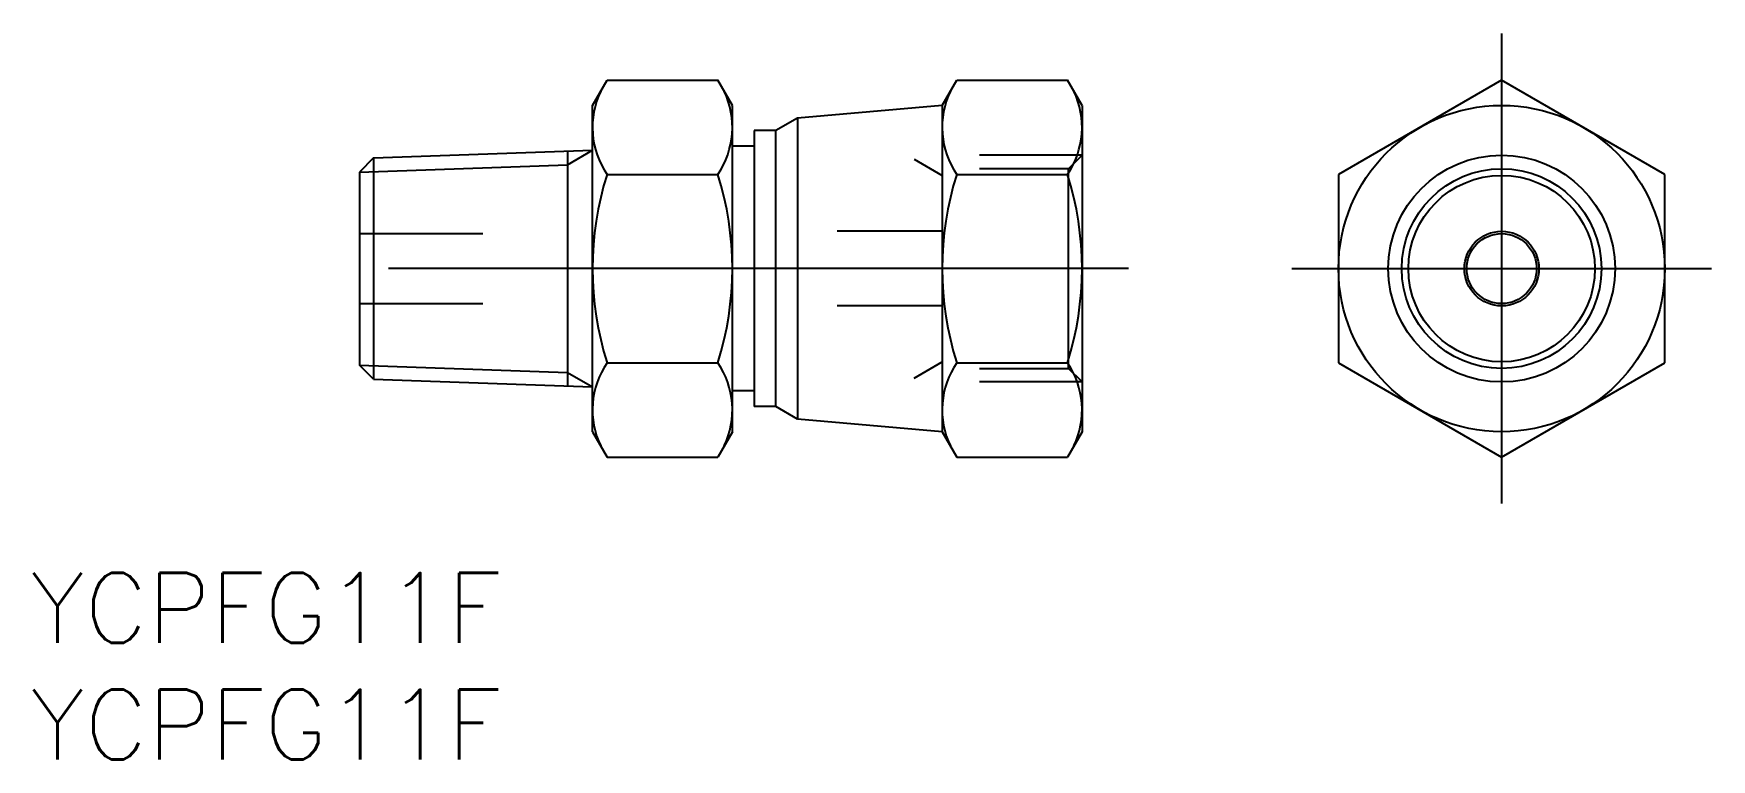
# Model space of a CAD drawing. Extents: x -63 to 9, y -21.1 to 10.1.
import ezdxf

# ---------------------------------------------------------------- set-up
doc = ezdxf.new("R2010")
doc.units = 0
doc.linetypes.add('CENTER', pattern=[50.8, 31.75, -6.35, 6.35, -6.35])
doc.linetypes.add('DASHED', pattern=[19.05, 12.7, -6.35])
doc.layers.get('0').update_dxf_attribs({"linetype": 'CONTINUOUS'})
doc.layers.add('CENTER', color=1, linetype='CENTER')
doc.styles.get("Standard").update_dxf_attribs({"font": 'txt.shx', "height": 3, "bigfont": 'bigfont.shx'})

msp = doc.modelspace()

# ---------------------------------------------------------------- linework, layer by layer
at = {"color": 7, "linetype": 'CONTINUOUS'}
for p, q in [((-39, 7), (-38.375, 8.083)), ((-38.375, 8.083), (-33.625, 8.083)), ((-33, 7), (-33.625, 8.083)), ((-24, 7), (-23.375, 8.083)), ((-23.375, 8.083), (-18.625, 8.083)), ((-18, 7), (-18.625, 8.083)), ((0, 8.083), (-7, 4.041)), ((7, 4.041), (0, 8.083)), ((-39, -7), (-39, 7)), ((-33, -7), (-33, 7)), ((-24, 7), (-30.21, 6.457)), ((-24, 7), (-24, -7)), ((-18, 7), (-18, -7)), ((-32.07, 5.92), (-32.07, -5.92)), ((-31.14, 5.92), (-32.07, 5.92)), ((-30.21, 6.457), (-31.14, 5.92)), ((-31.14, -5.92), (-31.14, 5.92)), ((-30.21, 6.457), (-30.21, -6.457)), ((-48.398, 4.746), (-39, 5.075)), ((-32.07, 5.25), (-33, 5.25)), ((-48.398, 4.746), (-49, 4.144)), ((-48.398, 4.746), (-48.398, -4.746)), ((-40.071, 5.037), (-40.071, -5.037)), ((-49, 4.144), (-49, -4.144)), ((-38.375, 4.041), (-33.625, 4.041)), ((-23.375, 4.041), (-18.625, 4.041)), ((-7, 4.041), (-7, -4.041)), ((7, -4.041), (7, 4.041)), ((-48.398, -4.746), (-49, -4.144)), ((-38.375, -4.041), (-33.625, -4.041)), ((-23.375, -4.041), (-18.625, -4.041)), ((-7, -4.041), (0, -8.083)), ((0, -8.083), (7, -4.041)), ((-48.398, -4.746), (-39, -5.075)), ((-32.07, -5.25), (-33, -5.25)), ((-31.14, -5.92), (-32.07, -5.92)), ((-30.21, -6.457), (-31.14, -5.92)), ((-24, -7), (-30.21, -6.457)), ((-39, -7), (-38.375, -8.083)), ((-33, -7), (-33.625, -8.083)), ((-24, -7), (-23.375, -8.083)), ((-18, -7), (-18.625, -8.083)), ((-38.375, -8.083), (-33.625, -8.083)), ((-23.375, -8.083), (-18.625, -8.083))]:
    msp.add_line(p, q, dxfattribs=at)
at = {"color": 3, "linetype": 'CONTINUOUS'}
for p, q in [((-40.071, 4.456), (-39, 5.075)), ((-49, 4.144), (-40.071, 4.456)), ((-49, -4.144), (-40.071, -4.456)), ((-40.071, -4.456), (-39, -5.075))]:
    msp.add_line(p, q, dxfattribs=at)
at = {"color": 3, "linetype": 'DASHED'}
for p, q in [((-25.2, 4.693), (-24, 4)), ((-18, 4.864), (-22.4, 4.864)), ((-18.581, 4.283), (-18, 4.864)), ((-18.581, 4.283), (-22.4, 4.283)), ((-18.581, -4.283), (-18.581, 4.283)), ((-49, 1.5), (-43.699, 1.5)), ((-24, 1.6), (-28.5, 1.6)), ((-49, -1.5), (-43.699, -1.5)), ((-24, -1.6), (-28.5, -1.6)), ((-25.2, -4.693), (-24, -4)), ((-22.4, -4.283), (-18.581, -4.283)), ((-18, -4.864), (-18.581, -4.283)), ((-18, -4.864), (-22.4, -4.864))]:
    msp.add_line(p, q, dxfattribs=at)
at = {"color": 7, "linetype": 'CONTINUOUS'}
for radius in [7, 4.283, 4, 1.6, 1.5]:
    msp.add_circle((0, 0), radius, dxfattribs=at)
at = {"color": 3, "linetype": 'CONTINUOUS'}
msp.add_circle((0, 0), 4.864, dxfattribs=at)
at = {"color": 7, "linetype": 'CONTINUOUS'}
for centre, radius, start, end in [((-35.422, 6.062), 3.578, 154.38425, 214.38425), ((-36.578, 6.062), 3.578, 325.61575, 25.61575), ((-20.422, 6.062), 3.578, 154.38425, 214.38425), ((-21.578, 6.062), 3.578, 325.61575, 25.61575), ((-25.625, 0), 13.375, 162.41205, 197.58795), ((-46.375, 0), 13.375, 342.41205, 17.58795), ((-10.625, 0), 13.375, 162.41205, 197.58795), ((-31.375, 0), 13.375, 342.41205, 17.58795), ((-35.422, -6.062), 3.578, 145.61575, 205.61575), ((-36.578, -6.062), 3.578, 334.38425, 34.38425), ((-20.422, -6.062), 3.578, 145.61575, 205.61575), ((-21.578, -6.062), 3.578, 334.38425, 34.38425)]:
    msp.add_arc(centre, radius, start, end, dxfattribs=at)
at = {"layer": 'CENTER', "color": 1, "linetype": 'CENTER'}
for p, q in [((0, 10.083), (0, -10.083)), ((-16, 0), (-51, 0)), ((-9, 0), (9, 0))]:
    msp.add_line(p, q, dxfattribs=at)

# ---------------------------------------------------------------- texts
at = {"color": 7, "linetype": 'CONTINUOUS'}
for p in [(-63.106, -16.056), (-63.106, -21.056)]:
    msp.add_text('YCPFG11F', height=3, dxfattribs=at).set_placement(p)

doc.saveas('drawing.dxf')
